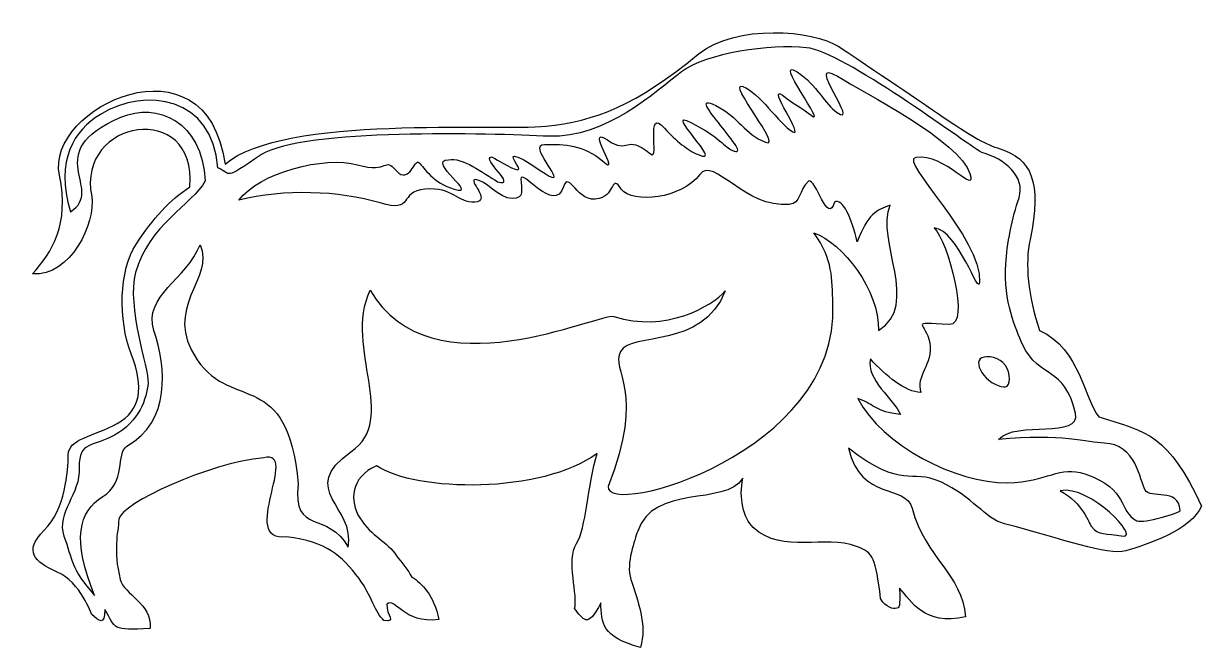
# Model space of a CAD drawing. Header units: centimetres. Extents: x -20.2 to 19.9, y -10.5 to 10.8.
import ezdxf

# ---------------------------------------------------------------- set-up
doc = ezdxf.new("R2010")
doc.units = ezdxf.units.CM
doc.header["$MEASUREMENT"] = 0
doc.layers.add('Layer 1', color=7, linetype='Continuous')

msp = doc.modelspace()

# ---------------------------------------------------------------- linework, layer by layer
at = {"layer": 'Layer 1'}
for points, knots in [([(16.41061, -2.61259), (15.91134, -2.01381), (15.78685, -0.31775), (14.39044, 0.3304), (14.39044, 0.3304), (13.99129, 1.50285), (13.89117, 2.60021), (14.06638, 3.42288), (14.06638, 3.42288), (14.49059, 5.39297), (14.09141, 6.19129), (13.04414, 6.51538), (13.04414, 6.51538), (12.09561, 6.79004), (11.09839, 7.6628), (7.53163, 10.00703), (7.53163, 10.00703), (6.70897, 10.5557), (4.04033, 10.7803), (2.76843, 9.73303), (2.76843, 9.73303), (0.67349, 8.01189), (-0.77328, 7.43819), (-2.41933, 7.28868), (-2.41933, 7.28868), (-4.04033, 7.11413), (-11.37272, 7.68783), (-13.34281, 5.99175), (-13.34281, 5.99175), (-13.9666, 10.53067), (-19.4784, 7.91243), (-18.97947, 5.61759), (-18.97947, 5.61759), (-18.63036, 3.92151), (-19.22877, 2.99936), (-19.90226, 2.25111), (-19.90226, 2.25111), (-18.60533, 2.15099), (-17.7326, 3.99659), (-17.88209, 4.89438), (-17.88209, 4.89438), (-18.40575, 7.53833), (-14.29066, 8.18646), (-14.53995, 5.21847), (-14.53995, 5.21847), (-15.23848, 4.76992), (-15.78717, 4.14614), (-16.36087, 3.27339), (-16.36087, 3.27339), (-16.95928, 2.37561), (-16.98431, 0.67952), (-16.53542, -0.46787), (-16.53542, -0.46787), (-16.08653, -1.63968), (-16.21101, -2.3879), (-17.00934, -2.83713), (-17.00934, -2.83713), (-17.80732, -3.28568), (-18.68008, -3.36082), (-18.68008, -3.90946), (-18.68008, -3.90946), (-18.68008, -4.4331), (-18.77985, -5.78009), (-19.50309, -6.4783), (-19.50309, -6.4783), (-20.20162, -7.20157), (-19.85218, -7.55063), (-19.0542, -7.89972), (-19.0542, -7.89972), (-18.25622, -8.24884), (-17.8821, -9.3462), (-17.8821, -9.3462), (-17.8821, -9.3462), (-17.63278, -9.57083), (-17.43321, -9.74535), (-17.43321, -9.17163), (-17.43321, -9.17163), (-17.05909, -9.84481), (-17.20861, -9.8949), (-15.88696, -9.82041), (-15.88696, -9.82041), (-15.8369, -8.94702), (-16.78474, -8.67304), (-16.90955, -8.14935), (-16.90955, -8.14935), (-17.15887, -7.15147), (-16.98432, -6.57778), (-16.95927, -6.10415), (-16.95927, -6.10415), (-16.8595, -5.55551), (-13.89182, -4.18343), (-12.02117, -4.00894), (-12.02117, -4.00894), (-10.77432, -3.68488), (-12.8939, -6.9025), (-11.24787, -6.70293), (-11.24787, -6.70293), (-9.85148, -6.87745), (-9.40227, -7.326), (-8.7788, -8.12435), (-8.7788, -8.12435), (-8.35494, -8.67304), (-8.23013, -9.32117), (-7.9311, -9.54577), (-7.9311, -9.54577), (-7.48186, -9.62086), (-7.85598, -9.3712), (-7.83133, -8.99713), (-7.83133, -8.99713), (-7.53195, -8.74747), (-7.28264, -9.67026), (-6.06045, -9.52077), (-6.06045, -9.52077), (-6.23502, -8.69807), (-6.63417, -8.27387), (-6.98326, -8.07429), (-6.98326, -8.07429), (-7.10775, -7.84971), (-7.30732, -7.57566), (-7.5069, -7.35108), (-7.5069, -7.35108), (-7.80628, -6.85245), (-8.35497, -6.70296), (-8.75412, -6.05415), (-8.75412, -6.05415), (-9.10321, -5.50546), (-9.07821, -4.65776), (-8.18042, -4.28361), (-8.18042, -4.28361), (-6.8334, -5.18139), (-2.56879, -5.2558), (-0.67345, -3.8594), (-0.67345, -3.8594), (-0.99751, -4.95676), (-1.0476, -6.42824), (-1.37166, -6.92687), (-1.37166, -6.92687), (-1.74581, -7.50059), (-1.29692, -8.7231), (-1.4464, -9.14662), (-1.4464, -9.14662), (-1.14737, -9.49568), (-0.99751, -9.86983), (-0.54862, -8.94704), (-0.54862, -8.94704), (-0.52359, -9.64591), (-0.52359, -10.09446), (0.79803, -10.46861), (0.79803, -10.46861), (1.04769, -9.72034), (0.69826, -8.84756), (0.47397, -8.14938), (0.47397, -8.14938), (0.2994, -7.60074), (0.62346, -6.77738), (0.69826, -6.52838), (0.69826, -6.52838), (1.24693, -4.88233), (3.66628, -5.68002), (4.28969, -4.70715), (4.28969, -4.70715), (4.14017, -5.35593), (4.31472, -6.07915), (4.63878, -6.37821), (4.63878, -6.37821), (5.66137, -7.326), (7.08313, -6.60279), (8.15546, -7.02699), (8.15546, -7.02699), (8.75419, -7.25157), (8.80358, -7.42614), (8.97813, -8.79748), (8.97813, -8.79748), (9.02822, -8.97205), (9.35294, -9.17163), (9.47743, -9.1466), (9.47743, -9.1466), (9.65198, -9.12154), (9.62695, -9.0972), (9.62695, -8.44839), (9.62695, -8.44839), (10.0261, -8.89763), (10.45028, -9.74532), (11.87173, -9.42126), (11.87173, -9.42126), (11.74658, -7.97484), (10.52474, -7.45115), (10.05113, -5.73006), (10.05113, -5.73006), (9.82653, -4.88231), (8.32999, -5.50543), (7.88078, -3.68486), (7.88078, -3.68486), (9.77644, -5.13128), (9.97604, -4.35799), (11.024, -4.83228), (11.024, -4.83228), (12.12139, -5.33086), (12.51985, -6.07913), (13.19303, -6.2537), (13.19303, -6.2537), (15.2132, -6.77734), (16.68534, -7.35106), (17.33347, -7.17649), (17.33347, -7.17649), (18.03168, -6.97691), (19.57827, -6.45328), (19.90234, -5.65492), (19.90234, -5.65492), (18.77985, -3.21131), (18.05664, -3.13623), (16.41061, -2.61259)], [0, 0, 0, 0, 0.01851852, 0.01851852, 0.01851852, 0.01851852, 0.03703704, 0.03703704, 0.03703704, 0.03703704, 0.05555556, 0.05555556, 0.05555556, 0.05555556, 0.07407407, 0.07407407, 0.07407407, 0.07407407, 0.09259259, 0.09259259, 0.09259259, 0.09259259, 0.11111111, 0.11111111, 0.11111111, 0.11111111, 0.12962963, 0.12962963, 0.12962963, 0.12962963, 0.14814815, 0.14814815, 0.14814815, 0.14814815, 0.16666667, 0.16666667, 0.16666667, 0.16666667, 0.18518519, 0.18518519, 0.18518519, 0.18518519, 0.2037037, 0.2037037, 0.2037037, 0.2037037, 0.22222222, 0.22222222, 0.22222222, 0.22222222, 0.24074074, 0.24074074, 0.24074074, 0.24074074, 0.25925926, 0.25925926, 0.25925926, 0.25925926, 0.27777778, 0.27777778, 0.27777778, 0.27777778, 0.2962963, 0.2962963, 0.2962963, 0.2962963, 0.31481481, 0.31481481, 0.31481481, 0.31481481, 0.33333333, 0.33333333, 0.33333333, 0.33333333, 0.35185185, 0.35185185, 0.35185185, 0.35185185, 0.37037037, 0.37037037, 0.37037037, 0.37037037, 0.38888889, 0.38888889, 0.38888889, 0.38888889, 0.40740741, 0.40740741, 0.40740741, 0.40740741, 0.42592593, 0.42592593, 0.42592593, 0.42592593, 0.44444444, 0.44444444, 0.44444444, 0.44444444, 0.46296296, 0.46296296, 0.46296296, 0.46296296, 0.48148148, 0.48148148, 0.48148148, 0.48148148, 0.5, 0.5, 0.5, 0.5, 0.51851852, 0.51851852, 0.51851852, 0.51851852, 0.53703704, 0.53703704, 0.53703704, 0.53703704, 0.55555556, 0.55555556, 0.55555556, 0.55555556, 0.57407407, 0.57407407, 0.57407407, 0.57407407, 0.59259259, 0.59259259, 0.59259259, 0.59259259, 0.61111111, 0.61111111, 0.61111111, 0.61111111, 0.62962963, 0.62962963, 0.62962963, 0.62962963, 0.64814815, 0.64814815, 0.64814815, 0.64814815, 0.66666667, 0.66666667, 0.66666667, 0.66666667, 0.68518519, 0.68518519, 0.68518519, 0.68518519, 0.7037037, 0.7037037, 0.7037037, 0.7037037, 0.72222222, 0.72222222, 0.72222222, 0.72222222, 0.74074074, 0.74074074, 0.74074074, 0.74074074, 0.75925926, 0.75925926, 0.75925926, 0.75925926, 0.77777778, 0.77777778, 0.77777778, 0.77777778, 0.7962963, 0.7962963, 0.7962963, 0.7962963, 0.81481481, 0.81481481, 0.81481481, 0.81481481, 0.83333333, 0.83333333, 0.83333333, 0.83333333, 0.85185185, 0.85185185, 0.85185185, 0.85185185, 0.87037037, 0.87037037, 0.87037037, 0.87037037, 0.88888889, 0.88888889, 0.88888889, 0.88888889, 0.90740741, 0.90740741, 0.90740741, 0.90740741, 0.92592593, 0.92592593, 0.92592593, 0.92592593, 0.94444444, 0.94444444, 0.94444444, 0.94444444, 0.96296296, 0.96296296, 0.96296296, 0.96296296, 1, 1, 1, 1]), ([(17.70754, -6.15427), (17.03439, -5.80452), (17.48294, -5.10633), (15.93703, -4.55762), (15.93703, -4.55762), (15.0643, -4.25861), (14.68949, -4.83234), (13.29308, -4.85734), (13.29308, -4.85734), (11.5476, -4.88234), (9.02816, -3.58543), (8.20546, -1.98878), (8.20546, -1.98878), (8.82924, -2.21341), (8.77918, -2.43802), (9.65191, -2.53747), (9.65191, -2.53747), (9.42731, -2.01378), (8.48015, -1.34065), (8.62898, -0.64244), (8.62898, -0.64244), (9.15264, -1.21616), (9.82648, -1.76486), (10.35012, -1.7892), (10.35012, -1.7892), (10.15054, -1.21617), (10.77364, -0.84202), (10.64915, -0.0938), (10.64915, -0.0938), (10.52469, 0.62944), (9.87654, 0.6051), (11.32302, 0.53001), (11.32302, 0.53001), (12.04623, 0.47992), (11.27293, 3.37285), (10.79936, 3.82206), (10.79936, 3.82206), (11.64709, 3.7226), (12.32024, 1.45282), (12.34529, 1.97646), (12.34529, 1.97646), (12.44475, 3.473), (9.57754, 6.11692), (10.1756, 6.21638), (10.1756, 6.21638), (11.17281, 6.39093), (12.24581, 4.86939), (12.0212, 5.66771), (12.0212, 5.66771), (11.69648, 6.76507), (8.4044, 8.43612), (7.5073, 8.98482), (7.5073, 8.98482), (6.33485, 9.70803), (8.35503, 7.16422), (7.48161, 7.76297), (7.48161, 7.76297), (7.08309, 8.01194), (6.83346, 8.6851), (6.13528, 9.13433), (6.13528, 9.13433), (5.26253, 9.70805), (7.20758, 7.18927), (6.60918, 7.66285), (6.60918, 7.66285), (6.43463, 7.81237), (6.18532, 7.93754), (5.63665, 8.336), (5.63665, 8.336), (5.08764, 8.73515), (6.4096, 6.84015), (5.98574, 7.08912), (5.98574, 7.08912), (5.51182, 7.38884), (4.83832, 8.43614), (4.28965, 8.63572), (4.28965, 8.63572), (3.71593, 8.8353), (5.68639, 6.4904), (5.06295, 6.74006), (5.06295, 6.74006), (4.33974, 7.01472), (4.16517, 7.58776), (3.36686, 7.98691), (3.36686, 7.98691), (2.14501, 8.61069), (4.83834, 6.06688), (3.91553, 6.46606), (3.91553, 6.46606), (3.69124, 6.56552), (3.49167, 6.91461), (2.51916, 7.41322), (2.51916, 7.41322), (1.52126, 7.93754), (3.71595, 5.89234), (2.76848, 6.31586), (2.76848, 6.31586), (2.41939, 6.46606), (2.02021, 6.7651), (1.62106, 7.21431), (1.62106, 7.21431), (0.94791, 7.98692), (1.47154, 6.06689), (1.14714, 6.34089), (1.14714, 6.34089), (0.24936, 7.0641), (0.44893, 6.29149), (-0.32402, 6.81513), (-0.32402, 6.81513), (-1.12235, 7.36382), (0.19962, 5.49317), (-0.47388, 6.09192), (-0.47388, 6.09192), (-1.17209, 6.66564), (-1.74579, 6.66564), (-2.469, 6.66564), (-2.469, 6.66564), (-3.04272, 6.66564), (-1.82053, 5.4181), (-2.21968, 5.54325), (-2.21968, 5.54325), (-2.39425, 5.59265), (-3.14249, 6.2164), (-3.49159, 6.26646), (-3.49159, 6.26646), (-3.69117, 6.29149), (-3.09244, 5.66773), (-3.46656, 5.81722), (-3.46656, 5.81722), (-3.79097, 5.94171), (-4.1898, 6.21637), (-4.26489, 6.24143), (-4.26489, 6.24143), (-4.63869, 6.19134), (-3.34208, 5.19413), (-4.06531, 5.39304), (-4.06531, 5.39304), (-4.56394, 5.69276), (-5.26244, 6.24143), (-5.73605, 6.14131), (-5.73605, 6.14131), (-6.50935, 6.11697), (-4.63869, 4.8694), (-5.53682, 5.1441), (-5.53682, 5.1441), (-6.26006, 5.34368), (-6.55909, 5.86731), (-6.73395, 6.04188), (-6.73395, 6.04188), (-6.88347, 6.21643), (-7.05801, 5.26858), (-7.5069, 5.76722), (-7.5069, 5.76722), (-7.95579, 6.26652), (-7.7315, 5.66776), (-8.82889, 5.9668), (-8.82889, 5.9668), (-9.95094, 6.29155), (-12.19571, 5.6928), (-12.86921, 4.77001), (-12.86921, 4.77001), (-11.32296, 5.14413), (-9.47736, 5.09407), (-8.05559, 4.66987), (-8.05559, 4.66987), (-6.88346, 4.32078), (-7.45718, 5.04402), (-6.53437, 5.14414), (-6.53437, 5.14414), (-5.58653, 5.21857), (-5.41198, 4.66987), (-4.83828, 4.6949), (-4.83828, 4.6949), (-4.23987, 4.74496), (-5.11263, 5.4682), (-4.81357, 5.4682), (-4.81357, 5.4682), (-4.48916, 5.4682), (-4.01524, 4.82008), (-3.56635, 4.82008), (-3.56635, 4.82008), (-3.11746, 4.82008), (-3.267, 5.14414), (-3.267, 5.49323), (-3.267, 5.49323), (-3.267, 5.86735), (-2.11993, 4.27138), (-1.82055, 5.21857), (-1.82055, 5.21857), (-1.62097, 5.8173), (-1.37166, 4.62051), (-0.59839, 4.82008), (-0.59839, 4.82008), (-0.04972, 4.9696), (-0.19956, 5.66781), (0.14956, 5.14414), (0.14956, 5.14414), (0.52368, 4.62048), (2.21977, 4.82008), (2.81817, 5.64275), (2.81817, 5.64275), (3.29209, 6.26653), (4.38945, 4.4703), (5.86093, 4.62048), (5.86093, 4.62048), (6.28479, 4.64551), (6.16028, 5.09406), (6.53443, 5.41812), (6.53443, 5.41812), (6.75872, 5.51824), (7.18255, 3.89724), (7.40716, 4.69491), (7.40716, 4.69491), (7.68185, 4.86946), (8.00591, 4.12119), (8.18048, 3.34858), (8.18048, 3.34858), (8.5546, 4.29574), (8.82926, 4.42091), (9.30287, 4.59546), (9.30287, 4.59546), (8.80357, 3.42301), (10.35014, 1.17823), (8.90369, 0.33054), (8.90369, 0.33054), (8.95378, 1.67753), (7.68184, 3.32356), (6.709, 3.64765), (6.709, 3.64765), (7.38213, 2.69981), (7.30706, 2.12608), (7.35712, 1.22833), (7.35712, 1.22833), (7.58172, -3.85929), (-0.39914, -6.07904), (-0.29934, -4.98168), (-0.29934, -4.98168), (0.99759, -1.71463), (-0.2246, -1.04079), (0.12484, -0.39267), (0.12484, -0.39267), (0.49899, 0.30551), (2.89291, -0.34258), (3.69124, 1.67756), (3.69124, 1.67756), (3.24235, 1.1539), (1.64604, 0.23111), (-0.09976, 0.80412), (-0.09976, 0.80412), (-0.57368, 0.95432), (-6.3348, -1.86415), (-8.40469, 1.70259), (-8.40469, 1.70259), (-9.30282, -0.31758), (-7.40713, -2.66248), (-9.05318, -3.80924), (-9.05318, -3.80924), (-10.89878, -5.10617), (-8.87861, -5.67987), (-9.15295, -7.05189), (-9.15295, -7.05189), (-9.80142, -5.80438), (-11.07332, -6.65274), (-10.84904, -4.9066), (-10.84904, -4.9066), (-11.22316, -0.91631), (-13.06844, -2.46293), (-14.29063, -0.66737), (-14.29063, -0.66737), (-15.51279, 1.10386), (-13.66719, 2.10107), (-14.19083, 3.24849), (-14.19083, 3.24849), (-14.63972, 2.0767), (-16.13623, 1.50301), (-15.76211, 0.33056), (-15.76211, 0.33056), (-15.33825, -0.94137), (-15.18839, -2.76192), (-16.6849, -3.60962), (-16.6849, -3.60962), (-17.05905, -3.85928), (-16.70993, -4.85718), (-17.50791, -5.33076), (-17.50791, -5.33076), (-18.33092, -5.82939), (-18.55553, -6.80224), (-17.78226, -8.69795), (-17.78226, -8.69795), (-18.60527, -7.77511), (-18.5305, -7.47544), (-18.82988, -6.67775), (-18.82988, -6.67775), (-19.10423, -5.87945), (-18.25616, -5.25567), (-18.3059, -4.33354), (-18.3059, -4.33354), (-18.33093, -3.43509), (-17.80729, -3.63467), (-17.10877, -3.23552), (-17.10877, -3.23552), (-16.26104, -2.78697), (-16.01141, -1.98862), (-15.9617, -1.46498), (-15.9617, -1.46498), (-15.93667, -0.94134), (-16.70997, 1.12892), (-16.38556, 2.30068), (-16.38556, 2.30068), (-15.93667, 3.9217), (-14.46519, 4.62055), (-14.0163, 5.41821), (-14.0163, 5.41821), (-14.1161, 7.46341), (-15.66233, 8.11222), (-16.88452, 7.58787), (-16.88452, 7.58787), (-19.70269, 6.39089), (-17.38316, 5.14402), (-18.60533, 4.37072), (-18.60533, 4.37072), (-19.12899, 6.14123), (-18.4805, 7.13913), (-17.58274, 7.68783), (-17.58274, 7.68783), (-16.03651, 8.63567), (-13.742, 8.26155), (-13.59248, 5.86723), (-13.59248, 5.86723), (-13.0685, 5.66765), (-13.46765, 5.39296), (-12.09597, 6.31578), (-12.09597, 6.31578), (-10.69923, 7.21423), (-4.26494, 7.03899), (-2.31954, 6.93956), (-2.31954, 6.93956), (-0.37416, 6.86447), (1.34663, 8.48616), (2.1947, 9.13428), (2.1947, 9.13428), (3.06777, 9.78309), (5.21243, 10.08212), (6.45962, 9.95764), (6.45962, 9.95764), (7.70615, 9.83249), (11.77219, 6.76502), (12.42031, 6.3909), (12.42031, 6.3909), (13.21864, 6.1663), (13.91685, 5.56754), (13.69222, 4.8443), (13.69222, 4.8443), (13.46762, 4.19618), (13.26801, 3.2233), (13.24298, 2.60021), (13.24298, 2.60021), (13.16855, 1.25322), (13.5677, 0.43055), (13.8167, -0.16823), (13.8167, -0.16823), (14.3904, -1.34068), (15.23878, -0.86644), (15.61224, -2.4881), (15.61224, -2.4881), (15.81248, -3.38588), (13.59204, -2.71202), (12.994, -3.38588), (12.994, -3.38588), (15.13866, -3.1863), (16.03642, -3.48531), (16.58511, -3.51037), (16.58511, -3.51037), (17.68247, -3.53537), (17.80696, -4.78228), (17.9815, -5.10634), (17.9815, -5.10634), (18.15605, -5.43106), (19.12889, -5.00686), (19.17898, -5.80455), (19.17898, -5.80455), (19.17902, -5.87961), (17.93149, -6.25376), (17.70754, -6.15427)], [0, 0, 0, 0, 0.01030928, 0.01030928, 0.01030928, 0.01030928, 0.02061856, 0.02061856, 0.02061856, 0.02061856, 0.03092784, 0.03092784, 0.03092784, 0.03092784, 0.04123711, 0.04123711, 0.04123711, 0.04123711, 0.05154639, 0.05154639, 0.05154639, 0.05154639, 0.06185567, 0.06185567, 0.06185567, 0.06185567, 0.07216495, 0.07216495, 0.07216495, 0.07216495, 0.08247423, 0.08247423, 0.08247423, 0.08247423, 0.09278351, 0.09278351, 0.09278351, 0.09278351, 0.10309278, 0.10309278, 0.10309278, 0.10309278, 0.11340206, 0.11340206, 0.11340206, 0.11340206, 0.12371134, 0.12371134, 0.12371134, 0.12371134, 0.13402062, 0.13402062, 0.13402062, 0.13402062, 0.1443299, 0.1443299, 0.1443299, 0.1443299, 0.15463918, 0.15463918, 0.15463918, 0.15463918, 0.16494845, 0.16494845, 0.16494845, 0.16494845, 0.17525773, 0.17525773, 0.17525773, 0.17525773, 0.18556701, 0.18556701, 0.18556701, 0.18556701, 0.19587629, 0.19587629, 0.19587629, 0.19587629, 0.20618557, 0.20618557, 0.20618557, 0.20618557, 0.21649485, 0.21649485, 0.21649485, 0.21649485, 0.22680412, 0.22680412, 0.22680412, 0.22680412, 0.2371134, 0.2371134, 0.2371134, 0.2371134, 0.24742268, 0.24742268, 0.24742268, 0.24742268, 0.25773196, 0.25773196, 0.25773196, 0.25773196, 0.26804124, 0.26804124, 0.26804124, 0.26804124, 0.27835052, 0.27835052, 0.27835052, 0.27835052, 0.28865979, 0.28865979, 0.28865979, 0.28865979, 0.29896907, 0.29896907, 0.29896907, 0.29896907, 0.30927835, 0.30927835, 0.30927835, 0.30927835, 0.31958763, 0.31958763, 0.31958763, 0.31958763, 0.32989691, 0.32989691, 0.32989691, 0.32989691, 0.34020619, 0.34020619, 0.34020619, 0.34020619, 0.35051546, 0.35051546, 0.35051546, 0.35051546, 0.36082474, 0.36082474, 0.36082474, 0.36082474, 0.37113402, 0.37113402, 0.37113402, 0.37113402, 0.3814433, 0.3814433, 0.3814433, 0.3814433, 0.39175258, 0.39175258, 0.39175258, 0.39175258, 0.40206186, 0.40206186, 0.40206186, 0.40206186, 0.41237113, 0.41237113, 0.41237113, 0.41237113, 0.42268041, 0.42268041, 0.42268041, 0.42268041, 0.43298969, 0.43298969, 0.43298969, 0.43298969, 0.44329897, 0.44329897, 0.44329897, 0.44329897, 0.45360825, 0.45360825, 0.45360825, 0.45360825, 0.46391753, 0.46391753, 0.46391753, 0.46391753, 0.4742268, 0.4742268, 0.4742268, 0.4742268, 0.48453608, 0.48453608, 0.48453608, 0.48453608, 0.49484536, 0.49484536, 0.49484536, 0.49484536, 0.50515464, 0.50515464, 0.50515464, 0.50515464, 0.51546392, 0.51546392, 0.51546392, 0.51546392, 0.5257732, 0.5257732, 0.5257732, 0.5257732, 0.53608247, 0.53608247, 0.53608247, 0.53608247, 0.54639175, 0.54639175, 0.54639175, 0.54639175, 0.55670103, 0.55670103, 0.55670103, 0.55670103, 0.56701031, 0.56701031, 0.56701031, 0.56701031, 0.57731959, 0.57731959, 0.57731959, 0.57731959, 0.58762887, 0.58762887, 0.58762887, 0.58762887, 0.59793814, 0.59793814, 0.59793814, 0.59793814, 0.60824742, 0.60824742, 0.60824742, 0.60824742, 0.6185567, 0.6185567, 0.6185567, 0.6185567, 0.62886598, 0.62886598, 0.62886598, 0.62886598, 0.63917526, 0.63917526, 0.63917526, 0.63917526, 0.64948454, 0.64948454, 0.64948454, 0.64948454, 0.65979381, 0.65979381, 0.65979381, 0.65979381, 0.67010309, 0.67010309, 0.67010309, 0.67010309, 0.68041237, 0.68041237, 0.68041237, 0.68041237, 0.69072165, 0.69072165, 0.69072165, 0.69072165, 0.70103093, 0.70103093, 0.70103093, 0.70103093, 0.71134021, 0.71134021, 0.71134021, 0.71134021, 0.72164948, 0.72164948, 0.72164948, 0.72164948, 0.73195876, 0.73195876, 0.73195876, 0.73195876, 0.74226804, 0.74226804, 0.74226804, 0.74226804, 0.75257732, 0.75257732, 0.75257732, 0.75257732, 0.7628866, 0.7628866, 0.7628866, 0.7628866, 0.77319588, 0.77319588, 0.77319588, 0.77319588, 0.78350515, 0.78350515, 0.78350515, 0.78350515, 0.79381443, 0.79381443, 0.79381443, 0.79381443, 0.80412371, 0.80412371, 0.80412371, 0.80412371, 0.81443299, 0.81443299, 0.81443299, 0.81443299, 0.82474227, 0.82474227, 0.82474227, 0.82474227, 0.83505155, 0.83505155, 0.83505155, 0.83505155, 0.84536082, 0.84536082, 0.84536082, 0.84536082, 0.8556701, 0.8556701, 0.8556701, 0.8556701, 0.86597938, 0.86597938, 0.86597938, 0.86597938, 0.87628866, 0.87628866, 0.87628866, 0.87628866, 0.88659794, 0.88659794, 0.88659794, 0.88659794, 0.89690722, 0.89690722, 0.89690722, 0.89690722, 0.90721649, 0.90721649, 0.90721649, 0.90721649, 0.91752577, 0.91752577, 0.91752577, 0.91752577, 0.92783505, 0.92783505, 0.92783505, 0.92783505, 0.93814433, 0.93814433, 0.93814433, 0.93814433, 0.94845361, 0.94845361, 0.94845361, 0.94845361, 0.95876289, 0.95876289, 0.95876289, 0.95876289, 0.96907216, 0.96907216, 0.96907216, 0.96907216, 0.97938144, 0.97938144, 0.97938144, 0.97938144, 1, 1, 1, 1]), ([(13.14356, -0.76696), (13.39322, -0.99159), (13.41756, -1.44014), (13.29308, -1.56531), (13.29308, -1.56531), (13.16859, -1.66474), (12.8195, -1.51522), (12.56987, -1.29059), (12.56987, -1.29059), (12.34527, -1.04093), (12.24578, -0.76695), (12.37027, -0.64247), (12.37027, -0.64247), (12.47043, -0.5173), (12.91898, -0.54238), (13.14356, -0.76696), (13.14356, -0.76696), (13.14356, -0.76696), (13.14356, -0.76696), (13.14356, -0.76696)], [0, 0, 0, 0, 0.16666667, 0.16666667, 0.16666667, 0.16666667, 0.33333333, 0.33333333, 0.33333333, 0.33333333, 0.5, 0.5, 0.5, 0.5, 0.66666667, 0.66666667, 0.66666667, 0.66666667, 1, 1, 1, 1]), ([(17.23328, -6.67791), (16.63522, -6.57782), (16.38558, -6.65291), (16.16164, -6.35319), (16.16164, -6.35319), (16.06152, -6.25376), (15.88695, -5.55558), (15.08862, -5.13134), (15.08862, -5.13134), (16.13595, -4.93177), (17.807, -6.75234), (17.23328, -6.67791)], [0, 0, 0, 0, 0.25, 0.25, 0.25, 0.25, 0.5, 0.5, 0.5, 0.5, 1, 1, 1, 1])]:
    msp.add_open_spline(points, degree=3, knots=knots, dxfattribs=at)

doc.saveas('drawing.dxf')
